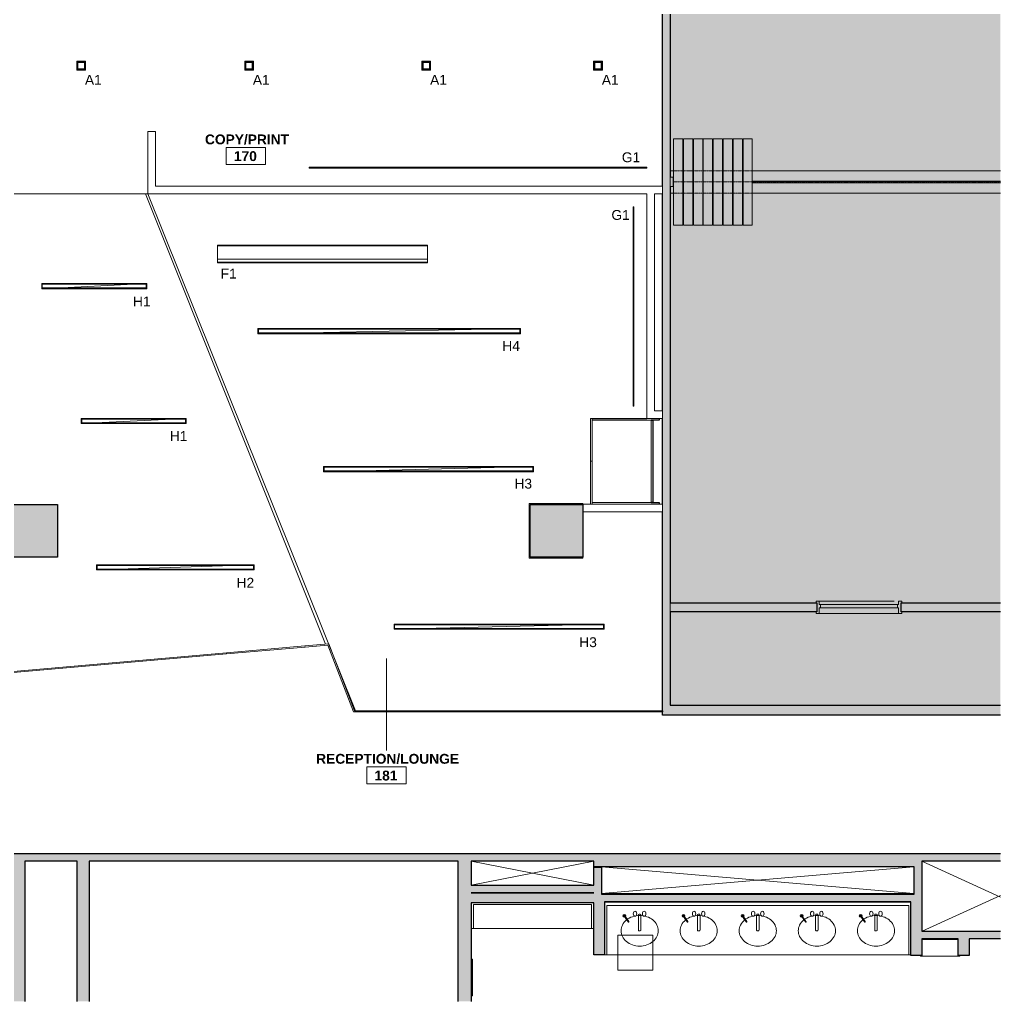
# Model space of a CAD drawing. Header units: inches. Extents: x 587 to 1284, y 1170 to 2052.
# Drawn here: x 835.6 to 1283.9, y 1170.5 to 1619.1 of the extents above; entities that cross this region are included whole.
import ezdxf

# ---------------------------------------------------------------- set-up
doc = ezdxf.new("R2010")
doc.units = ezdxf.units.IN
doc.header["$MEASUREMENT"] = 0
doc.linetypes.add('Dash', pattern=[0.25, 0.125, -0.125])
for name, color, linetype, lineweight in [('A-AREA-IDEN', 2, 'Continuous', 9), ('A-CLNG', 13, 'Continuous', 18), ('A-DETL', 90, 'Continuous', 9), ('A-DETL-GENF', 92, 'Continuous', 9), ('A-DOOR', 31, 'Continuous', 18), ('A-WALL', 113, 'Continuous', 18), ('A-WALL-PATT', 111, 'Continuous', 18), ('CORE', 7, 'Continuous', 9), ('E-LITE-EQPM', 33, 'Continuous', 9), ('E-LITE-EQPM-IDEN', 33, 'Continuous', 9), ('I-WALL', 2, 'Continuous', 18), ('Q-CASE', 31, 'Continuous', 9), ('Q-SPCQ', 91, 'Continuous', 18), ('Q-SPCQ-HDLN', 91, 'Continuous', 18), ('S-COLS', 52, 'Continuous', 18), ('Victor Bldg - 7th Floor_LINK_dwg', 8, 'Continuous', 9)]:
    doc.layers.add(name, color=color, linetype=linetype, lineweight=lineweight)
doc.styles.add('Arial', font='arial.ttf', dxfattribs={"height": 4.5})
doc.styles.add('Swis721 Lt BT_B', font='', dxfattribs={"height": 4.5})
doc.styles.get('Swis721 Lt BT_B').set_extended_font_data('Swis721 Lt BT', bold=True)

# ---------------------------------------------------------------- blocks, each defined once
blk = doc.blocks.new('Concrete-Rectangular-Column - 24_ x 24_-V1-REFLECTED CEILING PLAN')
at = {"layer": 'S-COLS', "lineweight": 9}
blk.add_hatch(color=7, dxfattribs=at).paths.add_polyline_path([(-8.5, -12), (12, -12), (12, 12), (-12, 12), (-12, -12)], flags=0)
at = {"layer": 'S-COLS', "color": 8, "lineweight": 30}
for p, q in [((-12, 12), (12, 12)), ((-12, -12), (-12, 12)), ((12, 12), (12, -12)), ((12, -12), (-12, -12))]:
    blk.add_line(p, q, dxfattribs=at)
blk = doc.blocks.new('Victor Bldg - 7th Floor_LINK_dwg_AH13F-7747248-REFLECTED CEILING PLAN')
at = {"layer": 'CORE'}
for p, q in [((1118.42, 1209.86), (1118.42, 1203.17)), ((1119.29, 1210.31), (1118.72, 1210.31)), ((1119.59, 1203.17), (1119.59, 1209.86)), ((1118.72, 1202.72), (1119.29, 1202.72))]:
    blk.add_line(p, q, dxfattribs=at)
for centre in [(1116.88, 1210.53), (1121.08, 1210.53)]:
    blk.add_ellipse(centre, major_axis=(0, 1.17), ratio=0.666667, dxfattribs=at)
for centre, start_param, end_param in [((1118.72, 1209.86), 0, 1.570796), ((1119.29, 1209.86), 4.712389, 6.283185), ((1118.72, 1203.17), 1.570796, 3.141593), ((1119.29, 1203.17), 3.141593, 4.712389)]:
    blk.add_ellipse(centre, major_axis=(0, 0.45), ratio=0.666667, start_param=start_param, end_param=end_param, dxfattribs=at)
blk = doc.blocks.new('Victor Bldg - 7th Floor_LINK_dwg_AH13F-7747249-REFLECTED CEILING PLAN')
at = {"layer": 'CORE'}
for p, q in [((1145.42, 1209.86), (1145.42, 1203.17)), ((1146.29, 1210.31), (1145.72, 1210.31)), ((1146.59, 1203.17), (1146.59, 1209.86)), ((1145.72, 1202.72), (1146.29, 1202.72))]:
    blk.add_line(p, q, dxfattribs=at)
for centre in [(1143.88, 1210.53), (1148.08, 1210.53)]:
    blk.add_ellipse(centre, major_axis=(0, 1.17), ratio=0.666667, dxfattribs=at)
for centre, start_param, end_param in [((1145.72, 1209.86), 0, 1.570796), ((1146.29, 1209.86), 4.712389, 6.283185), ((1145.72, 1203.17), 1.570796, 3.141593), ((1146.29, 1203.17), 3.141593, 4.712389)]:
    blk.add_ellipse(centre, major_axis=(0, 0.45), ratio=0.666667, start_param=start_param, end_param=end_param, dxfattribs=at)
blk = doc.blocks.new('Victor Bldg - 7th Floor_LINK_dwg_AH13F-7747250-REFLECTED CEILING PLAN')
at = {"layer": 'CORE'}
for p, q in [((1172.42, 1209.86), (1172.42, 1203.17)), ((1173.29, 1210.31), (1172.72, 1210.31)), ((1173.59, 1203.17), (1173.59, 1209.86)), ((1172.72, 1202.72), (1173.29, 1202.72))]:
    blk.add_line(p, q, dxfattribs=at)
for centre in [(1170.88, 1210.53), (1175.08, 1210.53)]:
    blk.add_ellipse(centre, major_axis=(0, 1.17), ratio=0.666667, dxfattribs=at)
for centre, start_param, end_param in [((1172.72, 1209.86), 0, 1.570796), ((1173.29, 1209.86), 4.712389, 6.283185), ((1172.72, 1203.17), 1.570796, 3.141593), ((1173.29, 1203.17), 3.141593, 4.712389)]:
    blk.add_ellipse(centre, major_axis=(0, 0.45), ratio=0.666667, start_param=start_param, end_param=end_param, dxfattribs=at)
blk = doc.blocks.new('Victor Bldg - 7th Floor_LINK_dwg_AH13F-7747251-REFLECTED CEILING PLAN')
at = {"layer": 'CORE'}
for p, q in [((1226.42, 1209.86), (1226.42, 1203.17)), ((1227.29, 1210.31), (1226.72, 1210.31)), ((1227.59, 1203.17), (1227.59, 1209.86)), ((1226.72, 1202.72), (1227.29, 1202.72))]:
    blk.add_line(p, q, dxfattribs=at)
for centre in [(1224.88, 1210.53), (1229.08, 1210.53)]:
    blk.add_ellipse(centre, major_axis=(0, 1.17), ratio=0.666667, dxfattribs=at)
for centre, start_param, end_param in [((1226.72, 1209.86), 0, 1.570796), ((1227.29, 1209.86), 4.712389, 6.283185), ((1226.72, 1203.17), 1.570796, 3.141593), ((1227.29, 1203.17), 3.141593, 4.712389)]:
    blk.add_ellipse(centre, major_axis=(0, 0.45), ratio=0.666667, start_param=start_param, end_param=end_param, dxfattribs=at)
blk = doc.blocks.new('Victor Bldg - 7th Floor_LINK_dwg_AH13F-7747252-REFLECTED CEILING PLAN')
at = {"layer": 'CORE'}
for p, q in [((1199.42, 1209.86), (1199.42, 1203.17)), ((1200.29, 1210.31), (1199.72, 1210.31)), ((1200.59, 1203.17), (1200.59, 1209.86)), ((1199.72, 1202.72), (1200.29, 1202.72))]:
    blk.add_line(p, q, dxfattribs=at)
for centre in [(1197.88, 1210.53), (1202.08, 1210.53)]:
    blk.add_ellipse(centre, major_axis=(0, 1.17), ratio=0.666667, dxfattribs=at)
for centre, start_param, end_param in [((1199.72, 1209.86), 0, 1.570796), ((1200.29, 1209.86), 4.712389, 6.283185), ((1199.72, 1203.17), 1.570796, 3.141593), ((1200.29, 1203.17), 3.141593, 4.712389)]:
    blk.add_ellipse(centre, major_axis=(0, 0.45), ratio=0.666667, start_param=start_param, end_param=end_param, dxfattribs=at)
blk = doc.blocks.new('Victor Bldg - 7th Floor_LINK_dwg-6972240-REFLECTED CEILING PLAN')
at = {"layer": 'CORE'}
for p, q in [((1098, 1223.5), (1042, 1234.5)), ((1098, 1234.5), (1042, 1223.5)), ((1283.87, 1218.1), (1248, 1234.5)), ((1098, 1223.5), (1098, 1232)), ((1244.37, 1219.75), (1244.37, 1232)), ((1248, 1232), (1248, 1216)), ((1243, 1215.75), (1103, 1215.75)), ((1283.87, 1218.87), (1248.12, 1202.5)), ((1111.92, 1209.47), (1113.76, 1206.79)), ((1112.18, 1209.63), (1114.03, 1206.95)), ((1138.92, 1209.47), (1140.76, 1206.79)), ((1139.18, 1209.63), (1141.03, 1206.95)), ((1165.92, 1209.47), (1167.76, 1206.79)), ((1166.18, 1209.63), (1168.03, 1206.95)), ((1192.92, 1209.47), (1194.76, 1206.79)), ((1193.18, 1209.63), (1195.03, 1206.95)), ((1219.92, 1209.47), (1221.76, 1206.79)), ((1220.18, 1209.63), (1222.03, 1206.95)), ((1098, 1203.75), (1042, 1203.75)), ((1248, 1198.69), (1264.62, 1198.69)), ((1243, 1191.75), (1103, 1191.75))]:
    blk.add_line(p, q, dxfattribs=at)
at = {"layer": 'CORE', "flags": 128}
for points in [[(1101.63, 1219.75), (1244.37, 1219.75), (1101.63, 1232)], [(1244.37, 1232), (1101.63, 1219.75), (1101.63, 1232)], [(1097, 1203.75), (1097, 1214.75), (1043, 1214.75), (1043, 1203.75)], [(1104, 1191.75), (1104, 1214.25), (1242, 1214.25), (1242, 1191.75)], [(1042, 1189.69), (1042.56, 1189.69), (1042.56, 1173.07), (1042, 1173.07)], [(1247.31, 1191.47), (1247.31, 1191.19), (1265.31, 1191.19), (1265.31, 1191.47)]]:
    blk.add_lwpolyline(points, dxfattribs=at)
blk.add_lwpolyline([(1109, 1184.75), (1125, 1184.75), (1125, 1200.75), (1109, 1200.75)], close=True, dxfattribs=at)
at = {"layer": 'CORE'}
for centre in [(1112.05, 1209.55), (1139.05, 1209.55), (1166.05, 1209.55), (1193.05, 1209.55), (1220.05, 1209.55)]:
    blk.add_circle(centre, 0.667, dxfattribs=at)
for centre, radius, start, end in [((1117.61, 1202.07), 7.26, 129.4725, 153.2988), ((1112.05, 1209.55), 0.167, 11.6829, 236.8423), ((1118.45, 1201.04), 8.59, 108.8354, 129.4725), ((1113.9, 1206.86), 0.167, 192.1914, 57.3508), ((1119, 1199.43), 10.29, 90, 108.8354), ((1119, 1199.43), 10.29, 71.1646, 90), ((1119.55, 1201.04), 8.59, 50.5275, 71.1646), ((1120.39, 1202.07), 7.26, 26.7012, 50.5275), ((1144.61, 1202.07), 7.26, 129.4725, 153.2988), ((1139.05, 1209.55), 0.167, 11.6829, 236.8423), ((1145.45, 1201.04), 8.59, 108.8354, 129.4725), ((1140.9, 1206.86), 0.167, 192.1914, 57.3508), ((1146, 1199.43), 10.29, 90, 108.8354), ((1146, 1199.43), 10.29, 71.1646, 90), ((1146.55, 1201.04), 8.59, 50.5275, 71.1646), ((1147.39, 1202.07), 7.26, 26.7012, 50.5275), ((1171.61, 1202.07), 7.26, 129.4725, 153.2988), ((1166.05, 1209.55), 0.167, 11.6829, 236.8423), ((1172.45, 1201.04), 8.59, 108.8354, 129.4725), ((1167.9, 1206.86), 0.167, 192.1914, 57.3508), ((1173, 1199.43), 10.29, 90, 108.8354), ((1173, 1199.43), 10.29, 71.1646, 90), ((1173.55, 1201.04), 8.59, 50.5275, 71.1646), ((1174.39, 1202.07), 7.26, 26.7012, 50.5275), ((1198.61, 1202.07), 7.26, 129.4725, 153.2988), ((1193.05, 1209.55), 0.167, 11.6829, 236.8423), ((1199.45, 1201.04), 8.59, 108.8354, 129.4725), ((1194.9, 1206.86), 0.167, 192.1914, 57.3508), ((1200, 1199.43), 10.29, 90, 108.8354), ((1200, 1199.43), 10.29, 71.1646, 90), ((1200.55, 1201.04), 8.59, 50.5275, 71.1646), ((1201.39, 1202.07), 7.26, 26.7012, 50.5275), ((1225.61, 1202.07), 7.26, 129.4725, 153.2988), ((1220.05, 1209.55), 0.167, 11.6829, 236.8423), ((1226.45, 1201.04), 8.59, 108.8354, 129.4725), ((1221.9, 1206.86), 0.167, 192.1914, 57.3508), ((1227, 1199.43), 10.29, 90, 108.8354), ((1227, 1199.43), 10.29, 71.1646, 90), ((1227.55, 1201.04), 8.59, 50.5275, 71.1646), ((1228.39, 1202.07), 7.26, 26.7012, 50.5275), ((1116.3, 1202.72), 5.8, 153.2988, 180), ((1116.3, 1202.72), 5.8, 180, 206.7012), ((1121.7, 1202.72), 5.8, 0, 26.7012), ((1121.7, 1202.72), 5.8, 333.2988, 0), ((1143.3, 1202.72), 5.8, 153.2988, 180), ((1143.3, 1202.72), 5.8, 180, 206.7012), ((1148.7, 1202.72), 5.8, 0, 26.7012), ((1148.7, 1202.72), 5.8, 333.2988, 0), ((1170.3, 1202.72), 5.8, 153.2988, 180), ((1170.3, 1202.72), 5.8, 180, 206.7012), ((1175.7, 1202.72), 5.8, 0, 26.7012), ((1175.7, 1202.72), 5.8, 333.2988, 0), ((1197.3, 1202.72), 5.8, 153.2988, 180), ((1197.3, 1202.72), 5.8, 180, 206.7012), ((1202.7, 1202.72), 5.8, 0, 26.7012), ((1202.7, 1202.72), 5.8, 333.2988, 0), ((1224.3, 1202.72), 5.8, 153.2988, 180), ((1224.3, 1202.72), 5.8, 180, 206.7012), ((1229.7, 1202.72), 5.8, 0, 26.7012), ((1229.7, 1202.72), 5.8, 333.2988, 0), ((1117.61, 1203.38), 7.26, 206.7012, 230.5275), ((1118.45, 1204.4), 8.59, 230.5275, 251.1646), ((1119.55, 1204.4), 8.59, 288.8354, 309.4725), ((1120.39, 1203.38), 7.26, 309.4725, 333.2988), ((1144.61, 1203.38), 7.26, 206.7012, 230.5275), ((1145.45, 1204.4), 8.59, 230.5275, 251.1646), ((1146.55, 1204.4), 8.59, 288.8354, 309.4725), ((1147.39, 1203.38), 7.26, 309.4725, 333.2988), ((1171.61, 1203.38), 7.26, 206.7012, 230.5275), ((1172.45, 1204.4), 8.59, 230.5275, 251.1646), ((1173.55, 1204.4), 8.59, 288.8354, 309.4725), ((1174.39, 1203.38), 7.26, 309.4725, 333.2988), ((1198.61, 1203.38), 7.26, 206.7012, 230.5275), ((1199.45, 1204.4), 8.59, 230.5275, 251.1646), ((1200.55, 1204.4), 8.59, 288.8354, 309.4725), ((1201.39, 1203.38), 7.26, 309.4725, 333.2988), ((1225.61, 1203.38), 7.26, 206.7012, 230.5275), ((1226.45, 1204.4), 8.59, 230.5275, 251.1646), ((1227.55, 1204.4), 8.59, 288.8354, 309.4725), ((1228.39, 1203.38), 7.26, 309.4725, 333.2988), ((1119, 1206.02), 10.29, 251.1646, 270), ((1119, 1206.02), 10.29, 270, 288.8354), ((1146, 1206.02), 10.29, 251.1646, 270), ((1146, 1206.02), 10.29, 270, 288.8354), ((1173, 1206.02), 10.29, 251.1646, 270), ((1173, 1206.02), 10.29, 270, 288.8354), ((1200, 1206.02), 10.29, 251.1646, 270), ((1200, 1206.02), 10.29, 270, 288.8354), ((1227, 1206.02), 10.29, 251.1646, 270), ((1227, 1206.02), 10.29, 270, 288.8354)]:
    blk.add_arc(centre, radius, start, end, dxfattribs=at)
for name in ['Victor Bldg - 7th Floor_LINK_dwg_AH13F-7747248-REFLECTED CEILING PLAN', 'Victor Bldg - 7th Floor_LINK_dwg_AH13F-7747249-REFLECTED CEILING PLAN', 'Victor Bldg - 7th Floor_LINK_dwg_AH13F-7747250-REFLECTED CEILING PLAN', 'Victor Bldg - 7th Floor_LINK_dwg_AH13F-7747252-REFLECTED CEILING PLAN', 'Victor Bldg - 7th Floor_LINK_dwg_AH13F-7747251-REFLECTED CEILING PLAN']:
    blk.add_blockref(name, (0, 0))
blk = doc.blocks.new('Door - Single - Solid Door-7504013-REFLECTED CEILING PLAN')
at = {"layer": 'A-DOOR', "lineweight": 9}
for p, q in [((-14.13, 2.66), (-15.63, 2.66)), ((-15.63, 2.66), (-15.63, 1.91)), ((-14.13, 2.66), (22.12, 2.66)), ((-14.13, 0.16), (-14.13, 2.66)), ((-13.63, 0.16), (-14.13, 0.16)), ((-13.63, 0.16), (21.62, 0.16)), ((-13.63, -1.34), (-13.63, 0.16)), ((21.62, 0.16), (21.62, -1.34)), ((22.12, 0.16), (21.62, 0.16)), ((22.12, 2.66), (22.12, 0.16)), ((23.62, 2.66), (22.12, 2.66)), ((23.62, 1.91), (23.62, 2.66)), ((-15.63, -2.09), (-15.63, -2.84)), ((-15.63, -2.84), (-14.13, -2.84)), ((-14.13, -1.34), (-13.63, -1.34)), ((-14.13, -2.84), (-14.13, -1.34)), ((-14.13, -2.84), (-14.01, -2.84)), ((-13.63, -1.34), (21.62, -1.34)), ((-12.06, -2.84), (22.12, -2.84)), ((21.62, -1.34), (22.12, -1.34)), ((22.12, -1.34), (22.12, -2.84)), ((22.12, -2.84), (23.62, -2.84)), ((23.62, -2.84), (23.62, -2.09))]:
    blk.add_line(p, q, dxfattribs=at)
blk = doc.blocks.new('W- Folding_Partition - Modernfold 942-7548642-REFLECTED CEILING PLAN')
at = {"layer": 'Q-SPCQ', "lineweight": 9}
for p, q in [((-55, -23.66), (-55, 15.66)), ((-55, 15.66), (-50.75, 15.66)), ((-50.75, 15.66), (-50.75, -23.66)), ((-50.5, -23.66), (-50.5, 15.66)), ((-50.5, 15.66), (-46.25, 15.66)), ((-46.25, 15.66), (-46.25, -23.66)), ((-45.92, -23.66), (-45.92, 15.66)), ((-45.92, 15.66), (-41.67, 15.66)), ((-41.67, 15.66), (-41.67, -23.66)), ((-41.42, -23.66), (-41.42, 15.66)), ((-41.42, 15.66), (-37.17, 15.66)), ((-37.17, 15.66), (-37.17, -23.66)), ((-36.83, -23.66), (-36.83, 15.66)), ((-36.83, 15.66), (-32.58, 15.66)), ((-32.58, 15.66), (-32.58, -23.66)), ((-32.33, -23.66), (-32.33, 15.66)), ((-32.33, 15.66), (-28.08, 15.66)), ((-28.08, 15.66), (-28.08, -23.66)), ((-27.75, -23.66), (-27.75, 15.66)), ((-27.75, 15.66), (-23.5, 15.66)), ((-23.5, 15.66), (-23.5, -23.66)), ((-23.25, -23.66), (-23.25, 15.66)), ((-23.25, 15.66), (-19, 15.66)), ((-19, 15.66), (-19, -23.66)), ((-168.37, 1.12), (-55, 1.12)), ((-50.75, 1.12), (-50.5, 1.12)), ((-46.25, 1.12), (-45.92, 1.12)), ((-41.67, 1.12), (-41.42, 1.12)), ((-37.17, 1.12), (-36.83, 1.12)), ((-32.58, 1.12), (-32.33, 1.12)), ((-28.08, 1.12), (-27.75, 1.12)), ((-23.5, 1.12), (-23.25, 1.12)), ((-19, 1.12), (-17.5, 1.12)), ((-168.37, -3.63), (-55, -3.63)), ((-55, -4.38), (-168.37, -4.38)), ((-50.75, -3.63), (-50.5, -3.63)), ((-50.5, -4.38), (-50.75, -4.38)), ((-46.25, -3.63), (-45.92, -3.63)), ((-45.92, -4.38), (-46.25, -4.38)), ((-41.67, -3.63), (-41.42, -3.63)), ((-41.42, -4.38), (-41.67, -4.38)), ((-37.17, -3.63), (-36.83, -3.63)), ((-36.83, -4.38), (-37.17, -4.38)), ((-32.58, -3.63), (-32.33, -3.63)), ((-32.33, -4.38), (-32.58, -4.38)), ((-28.08, -3.63), (-27.75, -3.63)), ((-27.75, -4.38), (-28.08, -4.38)), ((-23.5, -3.63), (-23.25, -3.63)), ((-23.25, -4.38), (-23.5, -4.38)), ((-19, -3.63), (-18.75, -3.63)), ((-18.75, -4.38), (-19, -4.38)), ((-18.75, -6.13), (-18.75, -1.88)), ((-18.75, -1.88), (-17.5, -1.88)), ((-17.5, -1.88), (-17.5, -6.13)), ((-17.5, -6.13), (-18.75, -6.13)), ((-168.37, -9.13), (-55, -9.13)), ((-50.75, -9.13), (-50.5, -9.13)), ((-46.25, -9.13), (-45.92, -9.13)), ((-41.67, -9.13), (-41.42, -9.13)), ((-37.17, -9.13), (-36.83, -9.13)), ((-32.58, -9.13), (-32.33, -9.13)), ((-28.08, -9.13), (-27.75, -9.13)), ((-23.5, -9.13), (-23.25, -9.13)), ((-19, -9.13), (-17.5, -9.13)), ((-50.75, -23.66), (-55, -23.66)), ((-46.25, -23.66), (-50.5, -23.66)), ((-41.67, -23.66), (-45.92, -23.66)), ((-37.17, -23.66), (-41.42, -23.66)), ((-32.58, -23.66), (-36.83, -23.66)), ((-28.08, -23.66), (-32.33, -23.66)), ((-23.5, -23.66), (-27.75, -23.66)), ((-19, -23.66), (-23.25, -23.66))]:
    blk.add_line(p, q, dxfattribs=at)
at = {"layer": 'Q-SPCQ-HDLN', "linetype": 'Dash', "lineweight": 9}
for p, q in [((-19, 1.12), (-168.37, 1.12)), ((-19, -4), (-168.37, -4)), ((-19, -9.13), (-168.37, -9.13))]:
    blk.add_line(p, q, dxfattribs=at)
blk = doc.blocks.new('LED STRIP - 10 mm-7672428-REFLECTED CEILING PLAN')
at = {"layer": 'E-LITE-EQPM'}
for p, q in [((-77.14, -0.2), (-77.14, 0.2)), ((-77.14, 0.2), (77.14, 0.2)), ((77.14, 0.2), (77.14, -0.2)), ((77.14, -0.2), (-77.14, -0.2))]:
    blk.add_line(p, q, dxfattribs=at)
blk = doc.blocks.new('L-PENDANT_FOCAL POINT 3_5 CYLINDER - L-PENDANT_FOCAL POINT 3_5 CYLINDER-7769661-REFLECTED CEILING PLAN')
at = {"layer": 'E-LITE-EQPM'}
for p, q in [((-2.02, -1.99), (-2.02, 2.01)), ((-2.02, 2.01), (1.98, 2.01)), ((1.74, 1.77), (-1.76, 1.77)), ((-1.76, 1.77), (-1.76, -1.73)), ((1.48, 1.52), (-1.51, 1.52)), ((-1.51, 1.52), (-1.51, -1.49)), ((1.48, -1.49), (1.48, 1.52)), ((1.74, -1.73), (1.74, 1.77)), ((1.98, 2.01), (1.98, -1.99)), ((1.98, -1.99), (-2.02, -1.99)), ((-1.76, -1.73), (1.74, -1.73)), ((-1.51, -1.49), (1.48, -1.49))]:
    blk.add_line(p, q, dxfattribs=at)
blk = doc.blocks.new('CW Cupbd1 - Fridge 80_h x 24_d - 2 Doors-7706181-REFLECTED CEILING PLAN')
at = {"layer": 'Q-CASE', "lineweight": 30}
for p, q in [((2, -2.36), (2.75, -2.36)), ((2.75, -2.36), (2.75, -6.06)), ((40.5, -2.36), (41.25, -2.36)), ((40.5, -6.06), (40.5, -2.36)), ((2, -33.06), (2, -8.06)), ((2.75, -6.06), (2.75, -5.31)), ((2.75, -5.31), (40.5, -5.31)), ((40.5, -5.31), (40.5, -6.06))]:
    blk.add_line(p, q, dxfattribs=at)
at = {"layer": 'Q-CASE'}
for p, q in [((2.75, -33.06), (2.75, -6.06)), ((2.75, -6.06), (40.5, -6.06)), ((40.5, -6.06), (40.5, -33.06)), ((21.62, -33.06), (2, -33.06)), ((2, -33.81), (2, -33.06)), ((2, -33.81), (21.62, -33.81)), ((40.5, -33.06), (2.75, -33.06)), ((21.62, -33.81), (21.62, -33.06)), ((41.25, -33.06), (21.62, -33.06)), ((21.62, -33.06), (21.62, -33.81)), ((21.62, -33.81), (41.25, -33.81)), ((41.25, -33.06), (41.25, -33.81))]:
    blk.add_line(p, q, dxfattribs=at)
blk = doc.blocks.new('LED STRIP - 10 mm-7718334-REFLECTED CEILING PLAN')
at = {"layer": 'E-LITE-EQPM'}
for p, q in [((45.55, 0.2), (-45.55, 0.2)), ((-45.55, 0.2), (-45.55, -0.2)), ((45.55, -0.2), (45.55, 0.2)), ((-45.55, -0.2), (45.55, -0.2))]:
    blk.add_line(p, q, dxfattribs=at)
blk = doc.blocks.new('Finelite HPW-1 8ft - 8_-X-X-7720241-REFLECTED CEILING PLAN')
at = {"layer": 'A-DETL-GENF'}
for p, q in [((48, 4), (-48, 4)), ((-48, 4), (-48, -4)), ((48, -4), (48, 4)), ((-48, -2.3125), (48, -2.3125)), ((-48, -4), (48, -4))]:
    blk.add_line(p, q, dxfattribs=at)
blk = doc.blocks.new('RECESSED_Cooper_NeoRay_Straight_Narrow_22DR - Recessed_Cooper_NeoRay_Straight_Narrow_22DR-7732679-REFLECTED CEILING PLAN')
at = {"layer": 'E-LITE-EQPM'}
for p, q in [((1.19, 24), (-1.19, -24)), ((-1.19, -24), (-1.19, 24)), ((-1.19, 24), (1.19, 24)), ((-1.19, 23.75), (-0.84, 23.75)), ((-1.19, 23.75), (-1.19, -23.75)), ((-0.84, 23.75), (0.84, 23.75)), ((-0.84, 23.75), (-0.84, -23.75)), ((-0.84, -23.75), (-0.84, 23.75)), ((0.84, -23.75), (0.84, 23.75)), ((0.84, 23.75), (1.19, 23.75)), ((0.84, 23.75), (0.84, -23.75)), ((1.19, 24), (1.19, -24)), ((1.19, 23.75), (1.19, -23.75)), ((-0.84, -23.75), (-1.19, -23.75)), ((1.19, -24), (-1.19, -24)), ((0.84, -23.75), (-0.84, -23.75)), ((1.19, -23.75), (0.84, -23.75))]:
    blk.add_line(p, q, dxfattribs=at)
blk = doc.blocks.new('RECESSED_Cooper_NeoRay_Straight_Narrow_22DR - Recessed_Cooper_NeoRay_Straight_Narrow_8_-7736507-REFLECTED CEILING PLAN')
at = {"layer": 'E-LITE-EQPM'}
for p, q in [((1.19, 48), (-1.19, -48)), ((-1.19, -48), (-1.19, 48)), ((-1.19, 48), (1.19, 48)), ((-1.19, 47.75), (-0.84, 47.75)), ((-1.19, 47.75), (-1.19, -47.75)), ((-0.84, 47.75), (0.84, 47.75)), ((-0.84, 47.75), (-0.84, -47.75)), ((-0.84, -47.75), (-0.84, 47.75)), ((0.84, -47.75), (0.84, 47.75)), ((0.84, 47.75), (1.19, 47.75)), ((0.84, 47.75), (0.84, -47.75)), ((1.19, 48), (1.19, -48)), ((1.19, 47.75), (1.19, -47.75)), ((-0.84, -47.75), (-1.19, -47.75)), ((1.19, -48), (-1.19, -48)), ((0.84, -47.75), (-0.84, -47.75)), ((1.19, -47.75), (0.84, -47.75))]:
    blk.add_line(p, q, dxfattribs=at)
blk = doc.blocks.new('RECESSED_Cooper_NeoRay_Straight_Narrow_22DR - Recessed_Cooper_NeoRay_Straight_Narrow_10_-7736729-REFLECTED CEILING PLAN')
at = {"layer": 'E-LITE-EQPM'}
for p, q in [((1.19, 60), (-1.19, -60)), ((-1.19, -60), (-1.19, 60)), ((-1.19, 60), (1.19, 60)), ((-1.19, 59.75), (-0.84, 59.75)), ((-1.19, 59.75), (-1.19, -59.75)), ((-0.84, 59.75), (0.84, 59.75)), ((-0.84, 59.75), (-0.84, -59.75)), ((-0.84, -59.75), (-0.84, 59.75)), ((0.84, -59.75), (0.84, 59.75)), ((0.84, 59.75), (1.19, 59.75)), ((0.84, 59.75), (0.84, -59.75)), ((1.19, 60), (1.19, -60)), ((1.19, 59.75), (1.19, -59.75)), ((-0.84, -59.75), (-1.19, -59.75)), ((1.19, -60), (-1.19, -60)), ((0.84, -59.75), (-0.84, -59.75)), ((1.19, -59.75), (0.84, -59.75))]:
    blk.add_line(p, q, dxfattribs=at)
blk = doc.blocks.new('RECESSED_Cooper_NeoRay_Straight_Narrow_22DR - Recessed_Cooper_NeoRay_Straight_Narrow_6_-7732681-REFLECTED CEILING PLAN')
at = {"layer": 'E-LITE-EQPM'}
for p, q in [((1.19, 36), (-1.19, -36)), ((-1.19, -36), (-1.19, 36)), ((-1.19, 36), (1.19, 36)), ((1.19, 36), (1.19, -36)), ((-1.19, 35.75), (-0.84, 35.75)), ((-1.19, 35.75), (-1.19, -35.75)), ((-0.84, 35.75), (0.84, 35.75)), ((-0.84, 35.75), (-0.84, -35.75)), ((-0.84, -35.75), (-0.84, 35.75)), ((0.84, -35.75), (0.84, 35.75)), ((0.84, 35.75), (1.19, 35.75)), ((0.84, 35.75), (0.84, -35.75)), ((1.19, 35.75), (1.19, -35.75)), ((-0.84, -35.75), (-1.19, -35.75)), ((0.84, -35.75), (-0.84, -35.75)), ((1.19, -35.75), (0.84, -35.75)), ((1.19, -36), (-1.19, -36))]:
    blk.add_line(p, q, dxfattribs=at)
blk = doc.blocks.new('Room Tag - Room Name and Number-3379422-REFLECTED CEILING PLAN')
at = {"layer": 'A-AREA-IDEN'}
for p, q in [((-0.1881, -0.1636), (-0.1881, -0.0018)), ((-0.1881, -0.0018), (0.1869, -0.0018)), ((0.1869, -0.0018), (-0.1881, -0.0018)), ((-0.1881, -0.0018), (-0.1881, -0.1636)), ((0.1869, -0.0018), (0.1869, -0.1636)), ((0.1869, -0.1636), (0.1869, -0.0018)), ((0.1869, -0.1636), (-0.1881, -0.1636)), ((-0.1881, -0.1636), (0.1869, -0.1636))]:
    blk.add_line(p, q, dxfattribs=at)

msp = doc.modelspace()

# ---------------------------------------------------------------- hatches: boundary and pattern name
at = {"layer": 'A-DETL-GENF'}
h = msp.add_hatch(color=9, dxfattribs=at)
h.paths.add_polyline_path([(687.3, 1170.48), (762.11, 1170.48), (762.11, 1234.9), (657.09, 1234.9), (657.09, 1243.27), (656.34, 1243.27), (656.34, 1244.77), (657.09, 1244.77), (657.07, 1281.02), (656.34, 1281.02), (656.34, 1282.52), (657.09, 1282.52), (657.09, 2035.5), (587.24, 2035.5), (587.24, 1170.48), (670.23, 1170.48)], flags=0)
h.paths.add_polyline_path([(1210.82, 1305.78), (1283.87, 1305.78), (1283.87, 1348.53), (1238.5, 1348.53), (1238.5, 1352.53), (1283.87, 1352.53), (1283.87, 1754), (1133, 1754), (1133, 1352.53), (1200, 1352.53), (1200, 1348.53), (1133, 1348.53), (1133, 1305.78), (1201.13, 1305.78)], flags=0)
h.paths.add_polyline_path([(1279, 1757.5), (1283.87, 1757.5), (1283.87, 2035.5), (1205, 2035.5), (1205, 1829.31), (1279, 1829.31), (1279, 1828.81), (1205, 1828.81), (1205, 1757.5)], flags=0)
at = {"layer": 'A-WALL-PATT', "lineweight": 9}
for points in [[(1129.5, 1305.78), (1133, 1305.78), (1133, 1757.5), (1129.5, 1757.5), (1129.5, 1342.91)], [(1237.25, 1301.28), (1283.87, 1301.28), (1283.87, 1305.78), (1129.5, 1305.78), (1129.5, 1303.28), (1129.53, 1303.28), (1129.53, 1302.78), (1129.5, 1302.78), (1129.5, 1301.28), (1210.82, 1301.28)], [(829, 1170.48), (838, 1170.48), (838, 1238), (829, 1238)], [(1042, 1234.5), (1098, 1234.5), (1098, 1238), (838, 1238), (838, 1234.5), (1036, 1234.5)], [(861.94, 1170.48), (867.44, 1170.48), (867.44, 1234.5), (861.94, 1234.5)], [(1036, 1170.48), (1042, 1170.48), (1042, 1234.5), (1036, 1234.5)], [(1244.44, 1232), (1248, 1232), (1248, 1238), (1098, 1238), (1098, 1232), (1109.71, 1232)], [(1283.87, 1234.5), (1283.87, 1238), (1248, 1238), (1248, 1234.5)], [(1098.06, 1219.5), (1101.56, 1219.5), (1101.56, 1231.75), (1098.06, 1231.75), (1098.06, 1220)], [(1247.94, 1216), (1247.94, 1232), (1244.44, 1232), (1244.44, 1216)], [(1098.06, 1220), (1098.06, 1223.5), (1042, 1223.5), (1042, 1220), (1098, 1220)], [(1098.06, 1215.5), (1098.06, 1220), (1042, 1220), (1042, 1215.5), (1098, 1215.5)], [(1103, 1191.75), (1103, 1216), (1098.06, 1216), (1098.06, 1215.5), (1098, 1215.49), (1098, 1191.75), (1098.06, 1191.75)], [(1101.56, 1216), (1244.44, 1216), (1244.44, 1219.5), (1098.06, 1219.5), (1098.06, 1216)], [(1243, 1191.47), (1248, 1191.47), (1248, 1216), (1243, 1216)], [(1248, 1199), (1283.87, 1199), (1283.87, 1202.5), (1248, 1202.5)], [(1269.62, 1191.47), (1269.62, 1199), (1264.62, 1199), (1264.62, 1191.47)]]:
    msp.add_hatch(color=7, dxfattribs=at).paths.add_polyline_path(points, flags=0)
h = msp.add_hatch(color=7, dxfattribs=at)
h.paths.add_polyline_path([(1283.87, 1348.53), (1283.87, 1352.53), (1238.5, 1352.53), (1238.5, 1348.53)], flags=0)
h.paths.add_polyline_path([(1133.07, 1348.53), (1200, 1348.53), (1200, 1352.53), (1133, 1352.53), (1133, 1348.53)], flags=0)

# ---------------------------------------------------------------- linework, layer by layer
at = {"layer": 'A-AREA-IDEN'}
msp.add_line((1003.28, 1327.11), (1003.27, 1285.18), dxfattribs=at)
at = {"layer": 'A-CLNG'}
for p, q in [((832.5, 1539.5), (894.25, 1539.5)), ((893.12, 1539.5), (975.45, 1333.71)), ((989.14, 1303.28), (894.25, 1539.5)), ((1022, 1515.7), (926, 1515.7)), ((926, 1515.7), (926, 1508.3)), ((1022, 1508.3), (1022, 1515.7)), ((926, 1508.3), (1022, 1508.3)), ((893.75, 1498.5), (845.75, 1498.5)), ((845.75, 1498.5), (845.75, 1496.12)), ((893.75, 1496.12), (893.75, 1498.5)), ((845.75, 1496.12), (893.75, 1496.12)), ((1064.5, 1477.91), (944.5, 1477.91)), ((944.5, 1477.91), (944.5, 1475.53)), ((1064.5, 1475.53), (1064.5, 1477.91)), ((944.5, 1475.53), (1064.5, 1475.53)), ((911.75, 1436.88), (863.75, 1436.88)), ((863.75, 1436.88), (863.75, 1434.5)), ((911.75, 1434.5), (911.75, 1436.88)), ((863.75, 1434.5), (911.75, 1434.5)), ((1070.5, 1414.88), (974.5, 1414.88)), ((974.5, 1414.88), (974.5, 1412.5)), ((1070.5, 1412.5), (1070.5, 1414.88)), ((974.5, 1412.5), (1070.5, 1412.5)), ((942.75, 1370), (870.75, 1370)), ((870.75, 1370), (870.75, 1367.62)), ((942.75, 1367.62), (942.75, 1370)), ((870.75, 1367.62), (942.75, 1367.62)), ((1102.75, 1342.91), (1006.75, 1342.91)), ((1006.75, 1342.91), (1006.75, 1340.53)), ((1102.75, 1340.53), (1102.75, 1342.91)), ((1006.75, 1340.53), (1102.75, 1340.53))]:
    msp.add_line(p, q, dxfattribs=at)
at = {"layer": 'A-DETL'}
for p, q in [((1133, 1754), (1133, 1305.78)), ((1133, 1305.78), (1283.87, 1305.78))]:
    msp.add_line(p, q, dxfattribs=at)
at = {"layer": 'A-WALL'}
for p, q in [((1129.5, 1543), (1129.5, 1539.5)), ((1129.5, 1440.38), (1129.5, 1436.88)), ((1129.5, 1397.63), (1129.5, 1394.13))]:
    msp.add_line(p, q, dxfattribs=at)
at = {"layer": 'A-WALL', "color": 8, "lineweight": 30}
for p, q in [((1133, 1352.53), (1200, 1352.53)), ((1200, 1352.53), (1200, 1348.53)), ((1238.5, 1352.53), (1283.87, 1352.53)), ((1238.5, 1348.53), (1238.5, 1352.53)), ((1200, 1348.53), (1133, 1348.53)), ((1283.87, 1348.53), (1238.5, 1348.53)), ((1129.5, 1301.28), (1129.5, 1305.78)), ((1133, 1305.78), (1283.87, 1305.78)), ((1283.87, 1301.28), (1129.5, 1301.28)), ((1042, 1220), (1098.06, 1220)), ((1098, 1215.5), (1042, 1215.5))]:
    msp.add_line(p, q, dxfattribs=at)
at = {"layer": 'I-WALL', "color": 8, "lineweight": 30}
for p, q in [((1129.5, 1543), (1129.5, 1757.5)), ((1133, 1754), (1133, 1547)), ((1129.5, 1440.38), (1129.5, 1539.5)), ((1133, 1542.75), (1133, 1352.53)), ((1129.5, 1397.63), (1129.5, 1436.88)), ((1129.5, 1305.78), (1129.5, 1394.13)), ((1133, 1348.53), (1133, 1305.78)), ((829, 1238), (1283.87, 1238)), ((838, 1234.5), (838, 1170.48)), ((861.94, 1234.5), (838, 1234.5)), ((861.94, 1170.48), (861.94, 1234.5)), ((867.44, 1234.5), (867.44, 1170.48)), ((1036, 1234.5), (867.44, 1234.5)), ((1036, 1170.48), (1036, 1234.5)), ((1042, 1234.5), (1042, 1223.5)), ((1098, 1234.5), (1042, 1234.5)), ((1098, 1232), (1098, 1234.5)), ((1248, 1234.5), (1248, 1232)), ((1283.87, 1234.5), (1248, 1234.5)), ((1244.44, 1232), (1098, 1232)), ((1098.06, 1223.5), (1098.06, 1231.75)), ((1098.06, 1231.75), (1101.56, 1231.75)), ((1101.56, 1231.75), (1101.56, 1219.5)), ((1244.44, 1219.5), (1244.44, 1232)), ((1247.94, 1232), (1247.94, 1216)), ((1248, 1232), (1247.94, 1232)), ((1042, 1223.5), (1098.06, 1223.5)), ((1098.06, 1220), (1042, 1220)), ((1101.56, 1219.5), (1244.44, 1219.5)), ((1243, 1216), (1103, 1216)), ((1103, 1216), (1103, 1191.75)), ((1243, 1191.47), (1243, 1216)), ((1247.94, 1216), (1248, 1216)), ((1248, 1216), (1248, 1202.5)), ((1042, 1215.5), (1042, 1170.48)), ((1098, 1191.75), (1098, 1215.5)), ((1248, 1202.5), (1283.87, 1202.5)), ((1264.62, 1199), (1248, 1199)), ((1248, 1199), (1248, 1191.47)), ((1264.62, 1191.47), (1264.62, 1199)), ((1283.87, 1199), (1269.62, 1199)), ((1269.62, 1199), (1269.62, 1191.47)), ((1103, 1191.75), (1098, 1191.75)), ((1248, 1191.47), (1243, 1191.47)), ((1269.62, 1191.47), (1264.62, 1191.47))]:
    msp.add_line(p, q, dxfattribs=at)
at = {"layer": 'I-WALL'}
for p, q in [((894.25, 1539.5), (894.25, 1568)), ((894.25, 1568), (897.75, 1568)), ((897.75, 1568), (897.75, 1543)), ((1122.28, 1539.5), (894.25, 1539.5)), ((897.75, 1543), (1129.5, 1543)), ((1122.28, 1436.88), (1122.28, 1539.5)), ((1129.5, 1539.5), (1125.78, 1539.5)), ((1125.78, 1539.5), (1125.78, 1440.38)), ((1125.78, 1440.38), (1129.5, 1440.38)), ((1129.5, 1436.88), (1122.28, 1436.88)), ((1068.5, 1398), (1093, 1398)), ((1068.5, 1373), (1068.5, 1398)), ((1093, 1398), (1093, 1397.63)), ((1093, 1397.63), (1096.53, 1397.63)), ((1097.28, 1397.63), (1129.5, 1397.63)), ((1129.5, 1394.13), (1093, 1394.13)), ((1093, 1373), (1068.5, 1373)), ((1093, 1373.5), (1093, 1373)), ((966.02, 1332.89), (976.87, 1333.84)), ((966.07, 1332.39), (966.02, 1332.89)), ((976.54, 1333.31), (966.07, 1332.39)), ((988.25, 1302.78), (976.54, 1333.31)), ((976.87, 1333.84), (988.6, 1303.28)), ((831, 1321.07), (930.16, 1329.75)), ((930.2, 1329.25), (831, 1320.57)), ((930.16, 1329.75), (930.2, 1329.25)), ((1129.53, 1302.78), (988.25, 1302.78)), ((988.6, 1303.28), (1129.53, 1303.28)), ((1129.53, 1303.28), (1129.53, 1302.78))]:
    msp.add_line(p, q, dxfattribs=at)
at = {"layer": 'I-WALL', "lineweight": 9}
for p, q in [((966.02, 1332.89), (930.16, 1329.75)), ((930.2, 1329.25), (966.07, 1332.39))]:
    msp.add_line(p, q, dxfattribs=at)

# ---------------------------------------------------------------- block references
at = {"layer": 'A-AREA-IDEN', "xscale": 47.99999999999997, "yscale": 47.99999999999997, "zscale": 47.99999999999997}
for p in [(939.02, 1560.75), (1003.27, 1277.72)]:
    msp.add_blockref('Room Tag - Room Name and Number-3379422-REFLECTED CEILING PLAN', p, dxfattribs=at)
at = {"layer": 'A-DOOR', "rotation": 180}
msp.add_blockref('Door - Single - Solid Door-7504013-REFLECTED CEILING PLAN', (1223.24, 1350.44), dxfattribs=at)
at = {"layer": 'E-LITE-EQPM'}
for p in [(863.75, 1598), (940.5, 1598), (1021.5, 1598), (1100, 1598)]:
    msp.add_blockref('L-PENDANT_FOCAL POINT 3_5 CYLINDER - L-PENDANT_FOCAL POINT 3_5 CYLINDER-7769661-REFLECTED CEILING PLAN', p, dxfattribs=at)
at = {"layer": 'E-LITE-EQPM', "rotation": 180}
msp.add_blockref('LED STRIP - 10 mm-7672428-REFLECTED CEILING PLAN', (1045.14, 1551.45), dxfattribs=at)
at = {"layer": 'E-LITE-EQPM', "extrusion": (0, 0, -1)}
for name, p, rotation in [('LED STRIP - 10 mm-7718334-REFLECTED CEILING PLAN', (-1116.2, 1487.93), 269.9999999999998), ('RECESSED_Cooper_NeoRay_Straight_Narrow_22DR - Recessed_Cooper_NeoRay_Straight_Narrow_22DR-7732679-REFLECTED CEILING PLAN', (-869.75, 1497.31), 269.9999999999998), ('RECESSED_Cooper_NeoRay_Straight_Narrow_22DR - Recessed_Cooper_NeoRay_Straight_Narrow_10_-7736729-REFLECTED CEILING PLAN', (-1004.5, 1476.72), 269.9999999999999), ('RECESSED_Cooper_NeoRay_Straight_Narrow_22DR - Recessed_Cooper_NeoRay_Straight_Narrow_22DR-7732679-REFLECTED CEILING PLAN', (-887.75, 1435.69), 269.9999999999998), ('RECESSED_Cooper_NeoRay_Straight_Narrow_22DR - Recessed_Cooper_NeoRay_Straight_Narrow_8_-7736507-REFLECTED CEILING PLAN', (-1022.5, 1413.69), 269.9999999999999), ('RECESSED_Cooper_NeoRay_Straight_Narrow_22DR - Recessed_Cooper_NeoRay_Straight_Narrow_6_-7732681-REFLECTED CEILING PLAN', (-906.75, 1368.81), 269.9999999999999), ('RECESSED_Cooper_NeoRay_Straight_Narrow_22DR - Recessed_Cooper_NeoRay_Straight_Narrow_8_-7736507-REFLECTED CEILING PLAN', (-1054.75, 1341.72), 269.9999999999999)]:
    msp.add_blockref(name, p, dxfattribs=dict(at, rotation=rotation))
msp.add_blockref('Finelite HPW-1 8ft - 8_-X-X-7720241-REFLECTED CEILING PLAN', (-974, 1512), dxfattribs=at)
at = {"layer": 'Q-CASE', "rotation": 269.9999999999996}
msp.add_blockref('CW Cupbd1 - Fridge 80_h x 24_d - 2 Doors-7706181-REFLECTED CEILING PLAN', (1130.34, 1438.87), dxfattribs=at)
at = {"layer": 'Q-SPCQ', "lineweight": 9, "rotation": 180}
msp.add_blockref('W- Folding_Partition - Modernfold 942-7548642-REFLECTED CEILING PLAN', (1115.5, 1540.88), dxfattribs=at)
at = {"layer": 'S-COLS', "lineweight": 9}
for p in [(841, 1385.5), (1081, 1385.5)]:
    msp.add_blockref('Concrete-Rectangular-Column - 24_ x 24_-V1-REFLECTED CEILING PLAN', p, dxfattribs=at)
at = {"layer": 'Victor Bldg - 7th Floor_LINK_dwg', "color": 7}
msp.add_blockref('Victor Bldg - 7th Floor_LINK_dwg-6972240-REFLECTED CEILING PLAN', (0, 0), dxfattribs=at)

# ---------------------------------------------------------------- texts
at = {"layer": 'A-AREA-IDEN', "char_height": 4.5, "attachment_point": 1, "style": 'Swis721 Lt BT_B'}
for s, insert, width in [('COPY/PRINT', (920.33, 1566.59), 45.147), ('170', (933.56, 1558.94), 12.726), ('RECEPTION/LOUNGE', (971.15, 1283.56), 77.7195), ('181', (997.81, 1275.91), 12.726)]:
    msp.add_mtext(s, dxfattribs=dict(at, insert=insert, width=width))
at = {"layer": 'E-LITE-EQPM-IDEN', "char_height": 4.5, "attachment_point": 1, "style": 'Arial'}
for s, insert, width in [('A1', (865.47, 1593.8), 9.393), ('A1', (942.22, 1593.8), 9.393), ('A1', (1023.22, 1593.8), 9.393), ('A1', (1101.72, 1593.8), 9.393), ('G1', (1110.85, 1558.42), 10.302), ('G1', (1106.1, 1532.06), 10.302), ('F1', (927.52, 1505.25), 8.9385), ('H1', (887.43, 1492.53), 9.8475), ('H4', (1056.24, 1472.18), 9.8475), ('H1', (904.27, 1431.07), 9.8475), ('H3', (1061.8, 1409.28), 9.8475), ('H2', (934.78, 1364), 9.8475), ('H3', (1091.41, 1336.85), 9.8475)]:
    msp.add_mtext(s, dxfattribs=dict(at, insert=insert, width=width))

doc.saveas('drawing.dxf')
